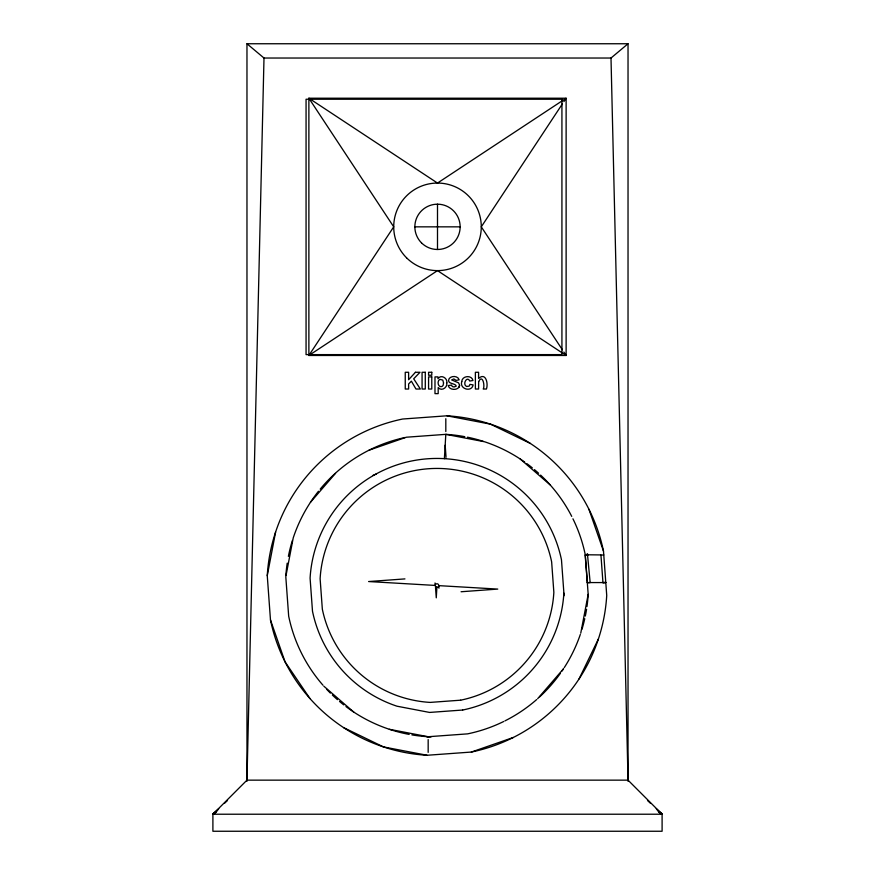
<?xml version="1.0" encoding="UTF-8"?>
<svg xmlns="http://www.w3.org/2000/svg" width="875" height="875" viewBox="0 0 875 875"><rect width="100%" height="100%" fill="white"/><g stroke="black" fill="none" stroke-linecap="round" stroke-linejoin="round"><path stroke-width="1.31" d="M586.95 554.925L586.961 554.356M628.031 781.32L628.031 43.75L611.002 58.034L628.031 780.15L662.102 814.22L662.102 831.25L212.898 831.25L212.898 814.22L246.969 780.15L263.998 58.034L246.969 43.75L246.969 781.32M459.572 385.23C459.08 390.742 449.444 390.677 448.23 385.569L451.456 385.077L452.287 386.498L454.048 386.98L456.236 386.148C455.722 382.944 446.512 384.409 448.995 378.897C451.062 375.462 457.975 375.648 459.156 379.827L456.127 380.384L453.841 378.93L451.664 379.936L458.566 382.845L459.572 385.23A3.511 3.511 0 0 1 458.784 387.472M309.969 698.556L285.042 661.828L270.473 619.905L267.258 575.641L275.603 532.044M580.748 633.194L588.175 594.355L585.309 554.925A151.441 151.441 0 0 0 572.939 518.798M579.031 678.978L598.38 639.034M587.978 554.925L585.167 555.155L587.333 582.794L590.155 582.564L587.464 554.181M562.373 103.906L481.283 226.844L562.373 349.77M563.872 101.631L566.125 98.219L308.875 98.219L308.875 355.469L566.125 355.469L566.125 98.219L437.5 183.061L308.875 98.219L393.717 226.844L308.875 355.469L437.5 270.616L566.125 355.469L563.872 352.045M310.461 502.305L336.317 472.391A151.441 151.441 0 0 1 405.059 437.5M537.655 698.688L563.511 668.773A151.441 151.441 0 0 1 562.002 671.027M656.261 808.73L662.102 814.22L212.898 814.22L218.739 808.73M224.58 803.25L227.5 800.516M215.327 812.984L212.898 814.22L217.908 809.823M215.25 812.886L212.898 814.22L217.033 810.852M215.173 812.788L212.898 814.22L216.092 811.803M212.898 814.22L216.191 811.934M600.939 554.925L585.769 554.772M369.031 450.198L406.383 437.216L445.812 434.35A151.441 151.441 0 0 1 464.789 436.669M585.309 554.925L587.694 554.094M343.547 727.584L383.491 746.922L427.088 755.267L471.352 752.052L513.275 737.483M530.436 443.494L490.481 424.156L446.895 415.8L402.62 419.027A170.023 170.023 0 0 0 267.258 575.641M603.772 554.925L600.95 555.133L602.952 582.564L605.773 582.367M404.95 578.9L368.605 581.547L435.203 585.43L435.028 582.958M461.07 591.752L497.766 589.083L438.769 585.638A1.783 1.783 0 0 1 436.012 587.027A1.783 1.783 0 0 1 436.188 583.942A1.783 1.783 0 0 1 438.769 585.638L438.955 588.208M587.322 582.564L605.686 582.564M602.962 582.772L605.784 582.564M411.895 734.891A151.441 151.441 0 0 0 428.17 736.728L467.6 733.863A151.441 151.441 0 0 0 503.738 721.481M246.969 43.75L628.031 43.75M263.998 58.034L611.002 58.034M414.848 226.844L460.152 226.844M246.969 780.15L628.031 780.15M389.342 729.291L428.17 736.728M659.673 812.984L662.102 814.22L657.092 809.823M659.75 812.886L662.102 814.22L657.967 810.852M659.827 812.788L662.102 814.22L658.908 811.803M658.809 811.934L662.102 814.22M520.22 459.014L550.134 484.87M323.848 686.208L353.752 712.064M647.5 800.516L650.42 803.25M588.93 509.25L603.498 551.173L606.725 595.438A170.023 170.023 0 0 1 471.352 752.052M445.178 445.222L446.02 456.903M446.108 458.106L444.391 458.642L445.812 434.35L484.641 441.788A151.441 151.441 0 0 1 524.705 462.077M445.812 418.72L445.812 431.517M437.5 204.192L437.5 249.484M428.17 739.561L428.17 752.358M430.992 736.969A136.5 136.5 0 0 1 427.055 737.013M372.717 475.519A136.5 136.5 0 0 1 376.392 473.977M563.85 593.119A136.5 136.5 0 0 1 563.959 595.755M588.175 594.355A151.441 151.441 0 0 1 586.972 606.561M586.567 609.284A151.441 151.441 0 0 1 585.331 616.044M584.752 618.723A151.441 151.441 0 0 1 581.973 629.311M580.311 634.473A151.441 151.441 0 0 1 564.255 667.636M560.448 673.258A151.441 151.441 0 0 1 539.667 696.861M536.648 699.573A151.441 151.441 0 0 1 504.941 720.88M409.183 734.409A151.441 151.441 0 0 1 345.964 706.573M343.787 704.911A151.441 151.441 0 0 1 339.522 701.455M337.433 699.661A151.441 151.441 0 0 1 332.358 695.034M330.4 693.12A151.441 151.441 0 0 1 326.594 689.216M322.952 685.191A151.441 151.441 0 0 1 288.673 616.153L285.797 576.723L293.234 537.884A151.441 151.441 0 0 1 318.467 491.258M285.884 575.367A151.441 151.441 0 0 1 287.208 563.161M288.378 556.38A151.441 151.441 0 0 1 292.403 540.466M320.195 489.125A151.441 151.441 0 0 1 335.311 473.298M467.491 437.194A151.441 151.441 0 0 1 483.35 441.361M526.914 463.684A151.441 151.441 0 0 1 532.339 467.873M534.45 469.623A151.441 151.441 0 0 1 538.595 473.244M540.619 475.103A151.441 151.441 0 0 1 571.725 516.381M427.088 755.267A170.023 170.023 0 0 1 270.473 619.905M446.895 415.8A170.023 170.023 0 0 1 603.498 551.173M478.658 381.609L478.592 389.025L475.377 389.025L475.377 372.28L478.592 372.28L478.592 378.438C485.855 371.875 488.425 383.72 486.423 389.025L483.219 389.025C485.166 385.973 482.519 373.581 478.658 381.609M436.887 587.322L436.275 597.833L435.509 587.42L436.887 587.322M446.819 382.889C447.694 387.581 441.416 391.748 438.189 387.527L438.189 393.641L434.984 393.641L434.984 376.895L437.97 376.895L437.97 378.678C440.923 374.117 447.727 378.022 446.819 382.889M461.77 381.555C459.2 389.047 471.734 392.623 473.113 384.913L469.963 384.377L469.142 386.159L466.55 386.466C462.044 384.202 467.184 375.364 469.787 381.052L472.959 380.483C471.723 374.719 462.033 375.703 461.77 381.555M443.548 382.911L443.133 385.339L441.973 386.531C437.992 387.909 436.723 381.008 439.808 379.378L442.783 380.078L443.548 382.911M415.45 372.28L408.625 379.717L408.625 372.28L405.245 372.28L405.245 389.025L408.625 389.025L408.625 383.961L411.37 381.161L415.964 389.025L420.35 389.025L413.7 378.798L420 372.28L415.45 372.28M460.655 700.186L430.172 702.406A117.064 117.064 0 0 1 322.339 609.197L320.119 578.725A117.064 117.064 0 0 1 551.644 561.881L553.853 592.353A117.064 117.064 0 0 1 460.655 700.186M462.678 710.03L429.581 712.436L396.998 706.202A127.116 127.116 0 0 1 312.495 611.231L310.089 578.134A127.116 127.116 0 0 1 561.477 559.847L563.883 592.944A127.116 127.116 0 0 1 462.678 710.03M561.925 99.236L306.064 99.236L306.064 354.616L561.925 354.616L561.925 99.236M425.283 372.28L422.067 372.28L422.067 389.025L425.283 389.025L425.283 372.28M431.78 372.28L428.575 372.28L428.575 375.244L431.78 375.244L431.78 372.28M431.78 376.895L428.575 376.895L428.575 389.025L431.78 389.025L431.78 376.895M406.547 257.797A43.783 43.783 0 0 0 479.784 238.175A43.783 43.783 0 0 0 426.169 184.548A43.783 43.783 0 0 0 406.547 257.797M421.488 242.856A22.652 22.652 0 0 0 459.375 232.706A22.652 22.652 0 0 0 431.637 204.958A22.652 22.652 0 0 0 421.488 242.856"/></g></svg>
